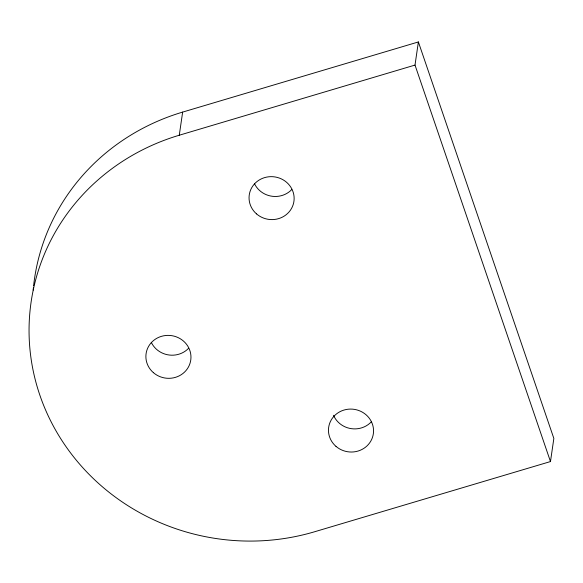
<?xml version="1.0" encoding="UTF-8"?>
<svg xmlns="http://www.w3.org/2000/svg" width="583" height="583" viewBox="0 0 583 583"><rect width="100%" height="100%" fill="white"/><g stroke="black" fill="none" stroke-linecap="round" stroke-linejoin="round"><path stroke-width="0.87" d="M179.273 135.227L182.647 112.096L418.383 41.947L553.85 438.438L550.476 461.561L314.74 531.718A218.173 207.38 8.3 0 1 39.841 395.121A218.173 207.38 8.3 0 1 179.273 135.227L415.009 65.077L418.383 41.947M415.009 65.077L550.476 461.561M33.173 290.13A218.173 207.38 8.3 0 1 33.42 287.528M33.603 285.794A218.173 207.38 8.3 0 1 182.647 112.096M371.16 421.997A22.569 21.454 8.3 0 1 333.527 415.307M291.748 189.57A22.569 21.454 8.3 0 1 254.45 183.63M188.586 348.299A22.569 21.454 8.3 0 1 151.288 342.359M256.535 213.903A22.569 21.454 8.3 0 0 293.657 202.855A22.569 21.454 8.3 0 0 264.587 177.618A22.569 21.454 8.3 0 0 256.535 213.903M153.373 372.632A22.569 21.454 8.3 0 0 190.488 361.584A22.569 21.454 8.3 0 0 161.418 336.347A22.569 21.454 8.3 0 0 153.373 372.632M335.946 446.33A22.569 21.454 8.3 0 0 373.069 435.282A22.569 21.454 8.3 0 0 343.999 410.046A22.569 21.454 8.3 0 0 335.946 446.33"/></g></svg>
